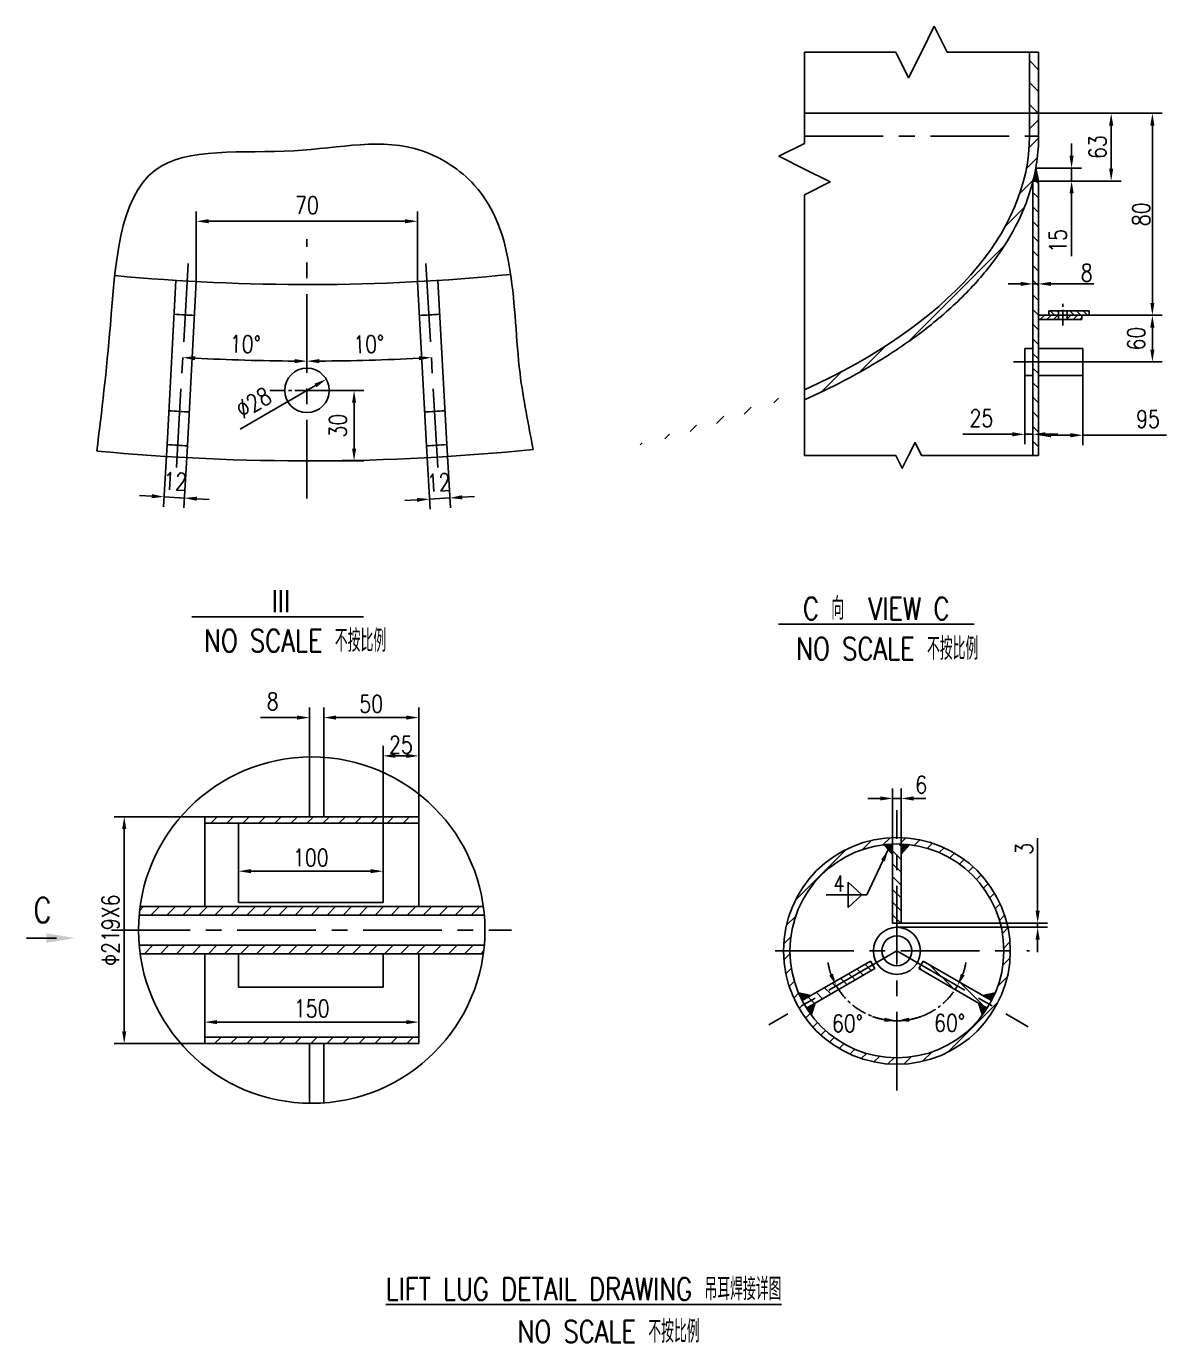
# Model space of a CAD drawing. Header units: millimetres. Extents: x 59416 to 141837, y 76647 to 89475.
# Drawn here: x 136289 to 138591, y 80340 to 82998 of the extents above; entities that cross this region are included whole.
import ezdxf
from ezdxf.enums import TextEntityAlignment as Align

# ---------------------------------------------------------------- set-up
doc = ezdxf.new("R2010")
doc.units = ezdxf.units.MM
doc.linetypes.add('CENTER', pattern=[50.8, 31.75, -6.35, 6.35, -6.35])
for name, color, linetype in [('1轮廓实线层', 7, 'Continuous'), ('2', 4, 'Continuous'), ('3中心线层', 1, 'CENTER'), ('5剖面线层', 2, 'Continuous'), ('7标注层', 4, 'Continuous'), ('DATA', 4, 'Continuous'), ('DIM', 4, 'Continuous')]:
    doc.layers.add(name, color=color, linetype=linetype)
doc.styles.add('TH_GBDIM', font='romans.shx', dxfattribs={"width": 0.8, "bigfont": 'gbcbig.shx'})
doc.dimstyles.new('TH_GBDIM', dxfattribs={"dimscale": 10, "dimtxt": 3.5, "dimasz": 2.5, "dimexe": 2, "dimexo": 0, "dimgap": 1.5, "dimtad": 1, "dimdec": 0, "dimzin": 0, "dimdsep": 46, "dimtxsty": 'TH_GBDIM', "dimcen": 2.5, "dimclrd": 130, "dimclre": 130, "dimclrt": 3, "dimadec": 0, "dimazin": 0, "dimtfac": 0.714286, "dimtdec": 0, "dimtmove": 0, "dimatfit": 3, "dimfxl": 1, "dimtzin": 0, "dimlwd": -1, "dimlwe": -1, "dimarcsym": 0})
pattern_1 = [(165, (147341.7047, 71433.9829), (-0.236664135, -0.883242576), [])]
pattern_2 = [(285, (141797.6236, 94029.8232), (0.883242576, 0.236664135), [])]
pattern_3 = [(135, (151092.5214, 77930.588), (0.64657844, 0.64657844), [])]
pattern_4 = [(45, (148337.66, 80585.974), (16.16446, -16.16446), [])]

# ---------------------------------------------------------------- blocks, each defined once
blk = doc.blocks.new('*D505')
at = {"layer": '3中心线层', "color": 130, "transparency": 16777216}
for start, end in [(340.1471, 350.2942), (270, 330), (249.7058, 259.8529)]:
    blk.add_arc((138046.8, 81131.5), 141.3, start, end, dxfattribs=at)
for points in [[(138183.5, 81081.7), (138176, 81085.2), (138169.2, 81060.8)], [(138022.3, 80996.5), (138021.5, 80988.2), (138046.8, 80990.1)]]:
    blk.add_solid(points, dxfattribs=at)
at = {"layer": 'Defpoints', "color": 0, "transparency": 16777216}
for p in [(138046.8, 81415.2), (138046.8, 81131.5), (138095.2, 80998.6), (138311.9, 80978.4), (138046.8, 80849.7)]:
    blk.add_point(p, dxfattribs=at)
at = {"layer": '3中心线层', "color": 3, "transparency": 16777216, "insert": (138153.2, 80986.1), "char_height": 35, "attachment_point": 5, "style": 'TH_GBDIM'}
blk.add_mtext('60°', dxfattribs=at)
blk = doc.blocks.new('*D506')
at = {"layer": '3中心线层', "color": 130, "transparency": 16777216}
for start, end in [(189.6851, 199.8425), (210, 270), (280.1575, 290.3149)]:
    blk.add_arc((138046.8, 81131.5), 141.2, start, end, dxfattribs=at)
for points in [[(137917.8, 81085.3), (137910.2, 81081.8), (137924.5, 81060.9)], [(138072.1, 80988.3), (138071.3, 80996.6), (138046.8, 80990.3)]]:
    blk.add_solid(points, dxfattribs=at)
at = {"layer": 'Defpoints', "color": 0, "transparency": 16777216}
for p in [(138046.8, 81415.2), (138046.8, 81131.5), (137788.4, 80982.3), (137998.5, 80998.8), (138046.8, 80849.7)]:
    blk.add_point(p, dxfattribs=at)
at = {"layer": '3中心线层', "color": 3, "transparency": 16777216, "insert": (137947, 80984.9), "char_height": 35, "attachment_point": 5, "style": 'TH_GBDIM'}
blk.add_mtext('60°', dxfattribs=at)
blk = doc.blocks.new('*D507')
at = {"layer": '1轮廓实线层', "color": 130, "transparency": 16777216}
for p, q in [((138038.2, 81347.3), (138038.2, 81459.2)), ((138055.4, 81347.3), (138055.4, 81459.2)), ((138013.2, 81439.2), (137988.2, 81439.2)), ((138038.2, 81439.2), (138055.4, 81439.2)), ((138080.4, 81439.2), (138105.4, 81439.2))]:
    blk.add_line(p, q, dxfattribs=at)
for points in [[(138013.2, 81443.3), (138013.2, 81435), (138038.2, 81439.2)], [(138080.4, 81443.3), (138080.4, 81435), (138055.4, 81439.2)]]:
    blk.add_solid(points, dxfattribs=at)
at = {"layer": 'Defpoints', "color": 0, "transparency": 16777216}
for p in [(138055.4, 81439.2), (138038.2, 81347.3), (138055.4, 81347.3)]:
    blk.add_point(p, dxfattribs=at)
at = {"layer": '1轮廓实线层', "color": 3, "transparency": 16777216, "insert": (138095.9, 81466.7), "char_height": 35, "attachment_point": 5, "style": 'TH_GBDIM'}
blk.add_mtext('6{}{}', dxfattribs=at)
blk = doc.blocks.new('*D508')
at = {"layer": '1轮廓实线层', "color": 130, "transparency": 16777216}
for p, q in [((138331, 81212.6), (138331, 81358.8)), ((138046.8, 81187.6), (138351, 81187.6)), ((138046.8, 81179), (138351, 81179)), ((138331, 81179), (138331, 81187.6)), ((138331, 81154), (138331, 81129))]:
    blk.add_line(p, q, dxfattribs=at)
for points in [[(138326.8, 81212.6), (138335.2, 81212.6), (138331, 81187.6)], [(138326.8, 81154), (138335.2, 81154), (138331, 81179)]]:
    blk.add_solid(points, dxfattribs=at)
at = {"layer": 'Defpoints', "color": 0, "transparency": 16777216}
for p in [(138046.8, 81187.6), (138046.8, 81179), (138331, 81179)]:
    blk.add_point(p, dxfattribs=at)
at = {"layer": '1轮廓实线层', "color": 3, "transparency": 16777216, "insert": (138303.5, 81337.4), "char_height": 35, "attachment_point": 5, "rotation": 90, "style": 'TH_GBDIM'}
blk.add_mtext('3{}{}', dxfattribs=at)
blk = doc.blocks.new('*D519')
at = {"layer": '1轮廓实线层', "color": 130, "transparency": 16777216}
blk.add_arc((136855.9, 86639.2), 4317, 267.0035, 269.6682, dxfattribs=at)
for points in [[(136630, 82323.9), (136630.5, 82332.2), (136605.3, 82329.4)], [(136830.9, 82326.4), (136830.9, 82318), (136855.9, 82322.1)]]:
    blk.add_solid(points, dxfattribs=at)
at = {"layer": 'Defpoints', "color": 0, "transparency": 16777216}
for p in [(136618, 82548.5), (136855.9, 82568.3), (136688.8, 82325.4), (136592.4, 82107.5), (136855.9, 82044.8)]:
    blk.add_point(p, dxfattribs=at)
at = {"layer": '1轮廓实线层', "color": 3, "transparency": 16777216, "insert": (136731.5, 82356.4), "char_height": 35, "attachment_point": 5, "rotation": 358.3359, "style": 'TH_GBDIM'}
blk.add_mtext('10%%D', dxfattribs=at)
blk = doc.blocks.new('*D520')
at = {"layer": '1轮廓实线层', "color": 130, "transparency": 16777216}
blk.add_arc((136855.9, 86639.2), 4317.1, 270.3318, 273.0048, dxfattribs=at)
for points in [[(136880.9, 82318), (136880.9, 82326.3), (136855.9, 82322.1)], [(137082, 82332.2), (137082.5, 82323.9), (137107.2, 82329.4)]]:
    blk.add_solid(points, dxfattribs=at)
at = {"layer": 'Defpoints', "color": 0, "transparency": 16777216}
for p in [(136855.9, 82568.3), (137094.4, 82548.6), (136939.7, 82322.9), (137120.1, 82107.5), (136855.9, 82044.8)]:
    blk.add_point(p, dxfattribs=at)
at = {"layer": '1轮廓实线层', "color": 3, "transparency": 16777216, "insert": (136980.7, 82356.4), "char_height": 35, "attachment_point": 5, "rotation": 1.6683, "style": 'TH_GBDIM'}
blk.add_mtext('10%%D', dxfattribs=at)
blk = doc.blocks.new('*D521')
at = {"layer": '1轮廓实线层', "color": 130, "transparency": 16777216}
for p, q in [((136632.6, 82482.7), (136632.6, 82624.5)), ((136657.6, 82604.5), (137054.2, 82604.5)), ((137079.2, 82482.7), (137079.2, 82624.5))]:
    blk.add_line(p, q, dxfattribs=at)
for points in [[(136657.6, 82608.7), (136657.6, 82600.4), (136632.6, 82604.5)], [(137054.2, 82608.7), (137054.2, 82600.4), (137079.2, 82604.5)]]:
    blk.add_solid(points, dxfattribs=at)
at = {"layer": 'Defpoints', "color": 0, "transparency": 16777216}
for p in [(137079.2, 82604.5), (136632.6, 82482.7), (137079.2, 82482.7)]:
    blk.add_point(p, dxfattribs=at)
at = {"layer": '1轮廓实线层', "color": 3, "transparency": 16777216, "insert": (136855.9, 82637), "char_height": 35, "attachment_point": 5, "style": 'TH_GBDIM'}
blk.add_mtext('70', dxfattribs=at)
blk = doc.blocks.new('*D522')
at = {"layer": '1轮廓实线层', "color": 130, "transparency": 16777216}
for p, q in [((136573.8, 82153.5), (136566.6, 82028.2)), ((136614.8, 82151.1), (136607.6, 82025.8)), ((136542.8, 82049.6), (136517.8, 82051)), ((136567.7, 82048.1), (136608.7, 82045.7)), ((136633.7, 82044.3), (136658.6, 82042.9))]:
    blk.add_line(p, q, dxfattribs=at)
for points in [[(136543, 82053.7), (136542.5, 82045.4), (136567.7, 82048.1)], [(136633.9, 82048.5), (136633.4, 82040.1), (136608.7, 82045.7)]]:
    blk.add_solid(points, dxfattribs=at)
at = {"layer": 'Defpoints', "color": 0, "transparency": 16777216}
for p in [(136573.8, 82153.5), (136614.8, 82151.1), (136608.7, 82045.7)]:
    blk.add_point(p, dxfattribs=at)
at = {"layer": '1轮廓实线层', "color": 3, "transparency": 16777216, "insert": (136590.1, 82079.4), "char_height": 35, "attachment_point": 5, "rotation": 356.68, "style": 'TH_GBDIM'}
blk.add_mtext('12', dxfattribs=at)
blk = doc.blocks.new('*D523')
at = {"layer": '1轮廓实线层', "color": 130, "transparency": 16777216}
for p, q in [((137097, 82151.1), (137104.4, 82023.5)), ((137138, 82153.5), (137145.4, 82025.9)), ((137078.3, 82042), (137053.3, 82040.6)), ((137103.2, 82043.5), (137144.3, 82045.8)), ((137169.2, 82047.3), (137194.2, 82048.7))]:
    blk.add_line(p, q, dxfattribs=at)
for points in [[(137078.1, 82046.2), (137078.5, 82037.9), (137103.2, 82043.5)], [(137169, 82051.5), (137169.5, 82043.1), (137144.3, 82045.8)]]:
    blk.add_solid(points, dxfattribs=at)
at = {"layer": 'Defpoints', "color": 0, "transparency": 16777216}
for p in [(137097, 82151.1), (137138, 82153.5), (137144.3, 82045.8)]:
    blk.add_point(p, dxfattribs=at)
at = {"layer": '1轮廓实线层', "color": 3, "transparency": 16777216, "insert": (137121.9, 82077.1), "char_height": 35, "attachment_point": 5, "rotation": 3.32, "style": 'TH_GBDIM'}
blk.add_mtext('12', dxfattribs=at)
blk = doc.blocks.new('*D492')
at = {"layer": '1轮廓实线层', "color": 130, "transparency": 16777216}
for p, q in [((138454.7, 82822.6), (138499.4, 82822.6)), ((138479.4, 82710.7), (138479.4, 82797.6)), ((138332.9, 82685.7), (138499.4, 82685.7))]:
    blk.add_line(p, q, dxfattribs=at)
for points in [[(138475.2, 82797.6), (138483.6, 82797.6), (138479.4, 82822.6)], [(138475.2, 82710.7), (138483.6, 82710.7), (138479.4, 82685.7)]]:
    blk.add_solid(points, dxfattribs=at)
at = {"layer": 'Defpoints', "color": 0, "transparency": 16777216}
for p in [(138454.7, 82822.6), (138479.4, 82822.6), (138332.9, 82685.7)]:
    blk.add_point(p, dxfattribs=at)
at = {"layer": '1轮廓实线层', "color": 3, "transparency": 16777216, "insert": (138451.9, 82754.2), "char_height": 35, "attachment_point": 5, "rotation": 90, "style": 'TH_GBDIM'}
blk.add_mtext('63', dxfattribs=at)
blk = doc.blocks.new('*D529')
at = {"layer": '1轮廓实线层', "color": 130, "transparency": 16777216}
for p, q in [((138399.5, 82736.7), (138399.5, 82761.7)), ((138327.2, 82711.7), (138419.5, 82711.7)), ((138399.5, 82711.7), (138399.5, 82685.7)), ((138332.9, 82685.7), (138419.5, 82685.7)), ((138399.5, 82660.7), (138399.5, 82534.1))]:
    blk.add_line(p, q, dxfattribs=at)
for points in [[(138395.4, 82736.7), (138403.7, 82736.7), (138399.5, 82711.7)], [(138395.4, 82660.7), (138403.7, 82660.7), (138399.5, 82685.7)]]:
    blk.add_solid(points, dxfattribs=at)
at = {"layer": 'Defpoints', "color": 0, "transparency": 16777216}
for p in [(138327.2, 82711.7), (138332.9, 82685.7), (138399.5, 82685.7)]:
    blk.add_point(p, dxfattribs=at)
at = {"layer": '1轮廓实线层', "color": 3, "transparency": 16777216, "insert": (138372, 82564.7), "char_height": 35, "attachment_point": 5, "rotation": 90, "style": 'TH_GBDIM'}
blk.add_mtext('15', dxfattribs=at)
blk = doc.blocks.new('*D530')
at = {"layer": '7标注层', "color": 130, "transparency": 16777216}
for p, q in [((138296.6, 82478), (138271.6, 82478)), ((138321.6, 82493.5), (138321.6, 82458)), ((138321.6, 82478), (138332.9, 82478)), ((138332.9, 82493.5), (138332.9, 82458)), ((138357.9, 82478), (138444.4, 82478))]:
    blk.add_line(p, q, dxfattribs=at)
for points in [[(138296.6, 82482.2), (138296.6, 82473.9), (138321.6, 82478)], [(138357.9, 82482.2), (138357.9, 82473.9), (138332.9, 82478)]]:
    blk.add_solid(points, dxfattribs=at)
at = {"layer": 'Defpoints', "color": 0, "transparency": 16777216}
for p in [(138321.6, 82493.5), (138321.6, 82478), (138332.9, 82493.5)]:
    blk.add_point(p, dxfattribs=at)
at = {"layer": '7标注层', "color": 3, "transparency": 16777216, "insert": (138430, 82500.5), "char_height": 35, "attachment_point": 5, "style": 'TH_GBDIM'}
blk.add_mtext('8', dxfattribs=at)
blk = doc.blocks.new('*D493')
at = {"layer": '7标注层', "color": 130, "transparency": 16777216}
for p, q in [((138332.9, 82822.6), (138582.6, 82822.6)), ((138562.6, 82797.6), (138562.6, 82439.8)), ((138435.3, 82414.8), (138582.6, 82414.8))]:
    blk.add_line(p, q, dxfattribs=at)
for points in [[(138558.4, 82797.6), (138566.7, 82797.6), (138562.6, 82822.6)], [(138558.4, 82439.8), (138566.7, 82439.8), (138562.6, 82414.8)]]:
    blk.add_solid(points, dxfattribs=at)
at = {"layer": 'Defpoints', "color": 0, "transparency": 16777216}
for p in [(138332.9, 82822.6), (138435.3, 82414.8), (138562.6, 82414.8)]:
    blk.add_point(p, dxfattribs=at)
at = {"layer": '7标注层', "color": 3, "transparency": 16777216, "insert": (138540.1, 82618.7), "char_height": 35, "attachment_point": 5, "rotation": 90, "style": 'TH_GBDIM'}
blk.add_mtext('80', dxfattribs=at)
blk = doc.blocks.new('*D531')
at = {"color": 130, "transparency": 16777216}
for p, q in [((138448, 82414.8), (138582.6, 82414.8)), ((138562.6, 82345.4), (138562.6, 82389.8)), ((138422.3, 82320.4), (138582.6, 82320.4))]:
    blk.add_line(p, q, dxfattribs=at)
for points in [[(138558.4, 82389.8), (138566.7, 82389.8), (138562.6, 82414.8)], [(138558.4, 82345.4), (138566.7, 82345.4), (138562.6, 82320.4)]]:
    blk.add_solid(points, dxfattribs=at)
at = {"layer": 'Defpoints', "color": 0, "transparency": 16777216}
for p in [(138448, 82414.8), (138562.6, 82414.8), (138422.3, 82320.4)]:
    blk.add_point(p, dxfattribs=at)
at = {"color": 3, "transparency": 16777216, "insert": (138530.1, 82367.6), "char_height": 35, "attachment_point": 5, "rotation": 90, "style": 'TH_GBDIM'}
blk.add_mtext('60', dxfattribs=at)
blk = doc.blocks.new('*D532')
at = {"color": 130, "transparency": 16777216}
for p, q in [((138305.1, 82292.9), (138305.1, 82154.4)), ((138321.6, 82292.9), (138321.6, 82154.4)), ((138280.1, 82174.4), (138179.8, 82174.4)), ((138321.6, 82174.4), (138305.1, 82174.4)), ((138346.6, 82174.4), (138371.6, 82174.4))]:
    blk.add_line(p, q, dxfattribs=at)
for points in [[(138280.1, 82178.6), (138280.1, 82170.2), (138305.1, 82174.4)], [(138346.6, 82178.6), (138346.6, 82170.2), (138321.6, 82174.4)]]:
    blk.add_solid(points, dxfattribs=at)
at = {"layer": 'Defpoints', "color": 0, "transparency": 16777216}
for p in [(138305.1, 82292.9), (138321.6, 82292.9), (138305.1, 82174.4)]:
    blk.add_point(p, dxfattribs=at)
at = {"color": 3, "transparency": 16777216, "insert": (138217.5, 82206.9), "char_height": 35, "attachment_point": 5, "style": 'TH_GBDIM'}
blk.add_mtext('25', dxfattribs=at)
blk = doc.blocks.new('*D533')
at = {"color": 130, "transparency": 16777216}
for p, q in [((138332.9, 82292.9), (138332.9, 82152.5)), ((138422.3, 82292.9), (138422.3, 82152.5)), ((138357.9, 82172.5), (138397.3, 82172.5)), ((138422.3, 82172.5), (138591.4, 82172.5))]:
    blk.add_line(p, q, dxfattribs=at)
for points in [[(138357.9, 82176.7), (138357.9, 82168.3), (138332.9, 82172.5)], [(138397.3, 82176.7), (138397.3, 82168.3), (138422.3, 82172.5)]]:
    blk.add_solid(points, dxfattribs=at)
at = {"layer": 'Defpoints', "color": 0, "transparency": 16777216}
for p in [(138332.9, 82292.9), (138422.3, 82292.9), (138332.9, 82172.5)]:
    blk.add_point(p, dxfattribs=at)
at = {"color": 3, "transparency": 16777216, "insert": (138553.8, 82205), "char_height": 35, "attachment_point": 5, "style": 'TH_GBDIM'}
blk.add_mtext('95', dxfattribs=at)
blk = doc.blocks.new('*D534')
at = {"color": 130, "transparency": 16777216}
for p, q in [((136649.6, 81402.2), (136467.1, 81402.2)), ((136487.1, 81377.2), (136487.1, 80969.3)), ((136649.6, 80944.3), (136467.1, 80944.3))]:
    blk.add_line(p, q, dxfattribs=at)
for points in [[(136482.9, 81377.2), (136491.3, 81377.2), (136487.1, 81402.2)], [(136482.9, 80969.3), (136491.3, 80969.3), (136487.1, 80944.3)]]:
    blk.add_solid(points, dxfattribs=at)
at = {"layer": 'Defpoints', "color": 0, "transparency": 16777216}
for p in [(136649.6, 81402.2), (136487.1, 80944.3), (136649.6, 80944.3)]:
    blk.add_point(p, dxfattribs=at)
at = {"color": 3, "transparency": 16777216, "insert": (136459.6, 81173.3), "char_height": 35, "attachment_point": 5, "rotation": 90, "style": 'TH_GBDIM'}
blk.add_mtext('Φ219X6{}{}', dxfattribs=at)
blk = doc.blocks.new('*D535')
at = {"layer": '1轮廓实线层', "color": 130, "transparency": 16777216}
for p, q in [((136649.6, 81074.9), (136649.6, 80967.6)), ((137081.6, 80944.3), (137081.6, 81007.6)), ((136674.6, 80987.6), (137056.6, 80987.6))]:
    blk.add_line(p, q, dxfattribs=at)
for points in [[(136674.6, 80991.8), (136674.6, 80983.5), (136649.6, 80987.6)], [(137056.6, 80991.8), (137056.6, 80983.5), (137081.6, 80987.6)]]:
    blk.add_solid(points, dxfattribs=at)
at = {"layer": 'Defpoints', "color": 0, "transparency": 16777216}
for p in [(136649.6, 81074.9), (137081.6, 80987.6), (137081.6, 80944.3)]:
    blk.add_point(p, dxfattribs=at)
at = {"layer": '1轮廓实线层', "color": 3, "transparency": 16777216, "insert": (136865.6, 81015.1), "char_height": 35, "attachment_point": 5, "style": 'TH_GBDIM'}
blk.add_mtext('{150}{}{}', dxfattribs=at)
blk = doc.blocks.new('*D536')
at = {"color": 130, "transparency": 16777216}
for p, q in [((136718, 81292.3), (136718, 81312.3)), ((137009.6, 81229.4), (137009.6, 81312.3)), ((136743, 81292.3), (136984.6, 81292.3))]:
    blk.add_line(p, q, dxfattribs=at)
for points in [[(136743, 81296.5), (136743, 81288.2), (136718, 81292.3)], [(136984.6, 81296.5), (136984.6, 81288.2), (137009.6, 81292.3)]]:
    blk.add_solid(points, dxfattribs=at)
at = {"layer": 'Defpoints', "color": 0, "transparency": 16777216}
for p in [(136718, 81292.3), (137009.6, 81292.3), (137009.6, 81229.4)]:
    blk.add_point(p, dxfattribs=at)
at = {"color": 3, "transparency": 16777216, "insert": (136863.8, 81319.8), "char_height": 35, "attachment_point": 5, "style": 'TH_GBDIM'}
blk.add_mtext('{100}{}{}', dxfattribs=at)
blk = doc.blocks.new('*D537')
at = {"layer": '1轮廓实线层', "color": 130, "transparency": 16777216}
for p, q in [((136889.9, 81521.7), (136889.9, 81622.5)), ((137081.6, 81402.2), (137081.6, 81622.5)), ((136914.9, 81602.5), (137056.6, 81602.5))]:
    blk.add_line(p, q, dxfattribs=at)
for points in [[(136914.9, 81606.6), (136914.9, 81598.3), (136889.9, 81602.5)], [(137056.6, 81606.6), (137056.6, 81598.3), (137081.6, 81602.5)]]:
    blk.add_solid(points, dxfattribs=at)
at = {"layer": 'Defpoints', "color": 0, "transparency": 16777216}
for p in [(137081.6, 81602.5), (136889.9, 81521.7), (137081.6, 81402.2)]:
    blk.add_point(p, dxfattribs=at)
at = {"layer": '1轮廓实线层', "color": 3, "transparency": 16777216, "insert": (136985.7, 81630), "char_height": 35, "attachment_point": 5, "style": 'TH_GBDIM'}
blk.add_mtext('50{}{}', dxfattribs=at)
blk = doc.blocks.new('*D538')
at = {"color": 130, "transparency": 16777216}
for p, q in [((137009.6, 81389.3), (137009.6, 81545.1)), ((137081.6, 81389.3), (137081.6, 81545.1)), ((137056.6, 81525.1), (137034.6, 81525.1))]:
    blk.add_line(p, q, dxfattribs=at)
for points in [[(137034.6, 81529.3), (137034.6, 81521), (137009.6, 81525.1)], [(137056.6, 81529.3), (137056.6, 81521), (137081.6, 81525.1)]]:
    blk.add_solid(points, dxfattribs=at)
at = {"layer": 'Defpoints', "color": 0, "transparency": 16777216}
for p in [(137009.6, 81525.1), (137009.6, 81389.3), (137081.6, 81389.3)]:
    blk.add_point(p, dxfattribs=at)
at = {"color": 3, "transparency": 16777216, "insert": (137045.6, 81547.6), "char_height": 35, "attachment_point": 5, "style": 'TH_GBDIM'}
blk.add_mtext('25{}{}', dxfattribs=at)
blk = doc.blocks.new('*D539')
at = {"color": 130, "transparency": 16777216}
for p, q in [((136861.1, 81518.3), (136861.1, 81622.5)), ((136836.1, 81602.5), (136762.4, 81602.5))]:
    blk.add_line(p, q, dxfattribs=at)
blk.add_solid([(136836.1, 81606.6), (136836.1, 81598.3), (136861.1, 81602.5)], dxfattribs=at)
at = {"layer": 'Defpoints', "color": 0, "transparency": 16777216}
for p in [(136861.1, 81602.5), (136889.9, 81602.5), (136861.1, 81518.3)]:
    blk.add_point(p, dxfattribs=at)
at = {"color": 3, "transparency": 16777216, "insert": (136786.8, 81635), "char_height": 35, "attachment_point": 5, "style": 'TH_GBDIM'}
blk.add_mtext('8', dxfattribs=at)
blk = doc.blocks.new('*D550')
at = {"color": 130, "transparency": 16777216}
blk.add_line((136721.1, 82184.8), (136873.2, 82273), dxfattribs=at)
blk.add_solid([(136871.1, 82276.6), (136875.3, 82269.4), (136894.8, 82285.5)], dxfattribs=at)
at = {"layer": 'Defpoints', "color": 0, "transparency": 16777216}
for p in [(136894.8, 82285.5), (136817, 82240.4)]:
    blk.add_point(p, dxfattribs=at)
at = {"color": 3, "transparency": 16777216, "insert": (136748.3, 82238.2), "char_height": 35, "attachment_point": 5, "rotation": 30.1046, "style": 'TH_GBDIM'}
blk.add_mtext('%%C28', dxfattribs=at)
blk = doc.blocks.new('*D551')
at = {"color": 130, "transparency": 16777216}
for p, q in [((136855.9, 82263), (136971.1, 82263)), ((136951.1, 82238), (136951.1, 82145.7)), ((136855.9, 82120.7), (136971.1, 82120.7))]:
    blk.add_line(p, q, dxfattribs=at)
for points in [[(136947, 82238), (136955.3, 82238), (136951.1, 82263)], [(136947, 82145.7), (136955.3, 82145.7), (136951.1, 82120.7)]]:
    blk.add_solid(points, dxfattribs=at)
at = {"layer": 'Defpoints', "color": 0, "transparency": 16777216}
for p in [(136855.9, 82263), (136855.9, 82120.7), (136951.1, 82120.7)]:
    blk.add_point(p, dxfattribs=at)
at = {"color": 3, "transparency": 16777216, "insert": (136918.6, 82191.8), "char_height": 35, "attachment_point": 5, "rotation": 90, "style": 'TH_GBDIM'}
blk.add_mtext('30', dxfattribs=at)

msp = doc.modelspace()

# ---------------------------------------------------------------- hatches: boundary and pattern name
at = {"layer": '5剖面线层'}
h = msp.add_hatch(dxfattribs=at)
h.set_pattern_fill('ANSI31', color=256, scale=9.874286, angle=90, style=0)
h.set_pattern_definition([(135, (132818.87, 81995.702), (-22.1684, -22.1684), [])])
h.paths.add_polyline_path([(138314.5, 82946.2), (138332.9, 82946.2), (138332.9, 82822.6), (138314.5, 82822.6)])
h = msp.add_hatch(dxfattribs=at)
h.set_pattern_fill('ANSI31', color=256, scale=8.228571, style=0)
h.set_pattern_definition([(45, (123267.393, 81894.63), (-18.47367, 18.47367), [])])
edge = h.paths.add_edge_path()
edge.add_ellipse((136932.1, 82776.6), major_axis=(1382.4, 0), ratio=0.5, start_angle=312.1919, end_angle=360)
edge.add_line((138314.5, 82776.6), (138332.9, 82776.6))
edge.add_spline(control_points=[(138332.9, 82776.6), (138332.9, 82759.2), (138331.7, 82741.9), (138328.6, 82720.3), (138327.9, 82716), (138327.2, 82711.7)], knot_values=[0, 0, 0, 0, 0.071481, 0.071481, 0.089257, 0.089257, 0.089257, 0.089257], degree=3, periodic=0)
edge.add_spline(control_points=[(138327.2, 82711.7), (138325.6, 82703), (138323.7, 82694.4), (138321.6, 82685.7)], knot_values=[0.089257, 0.089257, 0.089257, 0.089257, 0.125213, 0.125213, 0.125213, 0.125213], degree=3, periodic=0)
edge.add_spline(control_points=[(138321.6, 82685.7), (138320.5, 82681.5), (138319.3, 82677.2), (138313.2, 82655.9), (138307.1, 82638.9), (138288.5, 82596.3), (138274.5, 82570.9), (138241, 82521.2), (138221.7, 82496.9), (138177.9, 82449.7), (138153.5, 82426.7), (138099.9, 82382.5), (138070.8, 82361.1), (138008.1, 82320.3), (137974.6, 82300.7), (137913.9, 82269), (137887.7, 82256.4), (137860.6, 82244.2)], knot_values=[0.125213, 0.125213, 0.125213, 0.125213, 0.142962, 0.142962, 0.214444, 0.214444, 0.324299, 0.324299, 0.434155, 0.434155, 0.544011, 0.544011, 0.653867, 0.653867, 0.763723, 0.763723, 0.841723, 0.841723, 0.841723, 0.841723], degree=3, periodic=0)
edge.add_line((137860.6, 82244.2), (137860.6, 82264.5))
h.paths.add_polyline_path([(138314.5, 82822.6), (138332.9, 82822.6), (138332.9, 82776.6), (138314.5, 82776.6)])
h = msp.add_hatch(dxfattribs=at)
h.set_pattern_fill('ANSI31', color=256, scale=0.082286, style=0)
h.set_pattern_definition([(45, (136266.66113, 81766.10968), (-0.184736697, 0.184736697), [])])
edge = h.paths.add_edge_path()
edge.add_spline(control_points=[(138321.6, 82685.7), (138323.7, 82694.4), (138325.6, 82703), (138327.2, 82711.7)], knot_values=[0.089257, 0.089257, 0.089257, 0.089257, 0.125213, 0.125213, 0.125213, 0.125213], degree=3, periodic=0)
edge.add_line((138327.2, 82711.7), (138332.9, 82685.7))
edge.add_line((138332.9, 82685.7), (138321.6, 82685.7))
h = msp.add_hatch(dxfattribs=at)
h.set_pattern_fill('ANSI31', color=256, scale=6.582857, angle=90, style=0)
h.set_pattern_definition([(135, (123361.272, 72912.786), (-14.778936, -14.778936), [])])
h.paths.add_polyline_path([(138332.9, 82131.8), (138321.6, 82131.8), (138321.6, 82685.7), (138332.9, 82685.7)])
h = msp.add_hatch(dxfattribs=at)
h.set_pattern_fill('ANSI31', color=256, scale=2.962286, style=0)
h.set_pattern_definition([(45, (112138.633, 60930.305), (-6.650521, 6.650521), [])])
h.paths.add_polyline_path([(138420.3, 82414.8), (138420.3, 82405.9), (138390.7, 82405.9), (138390.7, 82414.8)])
h.paths.add_polyline_path([(138332.9, 82405.9), (138332.9, 82414.8), (138372.9, 82414.8), (138372.9, 82405.9)])
h = msp.add_hatch(dxfattribs=at)
h.set_pattern_fill('ANSI31', color=256, scale=2.962286, angle=90, style=0)
h.set_pattern_definition([(135, (112138.633, 60930.305), (-6.650521, -6.650521), [])])
h.paths.add_polyline_path([(138435.3, 82423.7), (138435.3, 82414.8), (138390.7, 82414.8), (138390.7, 82423.7)])
h.paths.add_polyline_path([(138353.7, 82414.8), (138353.7, 82423.7), (138372.9, 82423.7), (138372.9, 82414.8)])
h = msp.add_hatch(dxfattribs=at)
h.set_pattern_fill('ANSI31', color=256, scale=7.2, angle=90, style=0)
h.set_pattern_definition(pattern_4)
h.paths.add_polyline_path([(137081.6, 81402.2), (136649.6, 81402.2), (136649.6, 81389.3), (137081.6, 81389.3)])
h.paths.add_polyline_path([(137081.6, 80957.3), (136649.6, 80957.3), (136649.6, 80944.3), (137081.6, 80944.3)])
h = msp.add_hatch(dxfattribs=at)
h.set_pattern_fill('ANSI31', color=256, scale=7.2, style=0)
h.set_pattern_definition([(45, (124059.396, 80544.178), (-16.16446, 16.16446), [])])
h.paths.add_polyline_path([(138046.8, 81347.5), (138046.8, 81360.4, 0.414214), (137817.8, 81131.5), (137830.8, 81131.5, -0.414214)])
h.paths.add_polyline_path([(137830.8, 81131.5), (137817.8, 81131.5, 0.131652), (137848.5, 81017), (137859.7, 81023.5, -0.131652)])
h.paths.add_polyline_path([(137859.7, 81023.5), (137848.5, 81017, 0.267949), (138046.8, 80902.5), (138046.8, 80915.5, -0.267949)])
h.paths.add_polyline_path([(138245.1, 81017), (138233.9, 81023.5, -0.267949), (138046.8, 80915.5), (138046.8, 80902.5, 0.267949)])
h.paths.add_polyline_path([(138275.8, 81131.5), (138262.8, 81131.5, -0.131652), (138233.9, 81023.5), (138245.1, 81017, 0.131652)])
h.paths.add_polyline_path([(138046.8, 81360.4), (138046.8, 81347.5, -0.414214), (138262.8, 81131.5), (138275.8, 81131.5, 0.414214)])
h = msp.add_hatch(dxfattribs=at)
h.set_pattern_fill('ANSI31', color=256, scale=5.76, angle=90, style=0)
h.set_pattern_definition([(135, (124059.396, 80544.178), (-12.931569, -12.931569), [])])
h.paths.add_polyline_path([(138055.4, 81347.3, 0.010003), (138046.8, 81347.5), (138046.8, 81187.6), (138055.4, 81187.6)])
h.paths.add_polyline_path([(138046.8, 81347.5, 0.010003), (138038.2, 81347.3), (138038.2, 81187.6), (138046.8, 81187.6)])
h.paths.add_polyline_path([(137998.2, 81103.4), (137993.9, 81110.9), (137855.6, 81031, 0.010003), (137859.7, 81023.5)])
h.paths.add_polyline_path([(138002.5, 81095.9), (137998.2, 81103.4), (137859.7, 81023.5, 0.010003), (137864.2, 81016.1)])
h.paths.add_polyline_path([(138099.8, 81110.9), (138095.4, 81103.4), (138233.9, 81023.5, 0.010003), (138238, 81031)])
h.paths.add_polyline_path([(138095.4, 81103.4), (138091.1, 81095.9), (138229.4, 81016.1, 0.010003), (138233.9, 81023.5)])
h = msp.add_hatch(dxfattribs=at)
h.set_pattern_fill('ANSI31', color=256, scale=0.288, style=0)
h.set_pattern_definition(pattern_3)
h.paths.add_polyline_path([(138020.9, 81345.9, -0.020072), (138038.2, 81347.3), (138038.2, 81326.8)])
h = msp.add_hatch(dxfattribs=at)
h.set_pattern_fill('ANSI31', color=256, scale=0.288, style=0)
h.set_pattern_definition(pattern_3)
h.paths.add_polyline_path([(138072.7, 81345.9, 0.020072), (138055.4, 81347.3), (138055.4, 81326.8)])
h = msp.add_hatch(dxfattribs=at)
h.set_pattern_fill('ANSI31', color=256, scale=7.2, angle=90, style=0)
h.set_pattern_definition(pattern_4)
h.paths.add_polyline_path([(137211.9, 81220.8), (136519.3, 81220.8, 0.012438), (136517.3, 81203.5), (137213.8, 81203.5, 0.012438)])
h.paths.add_polyline_path([(137213.8, 81143), (136517.3, 81143, 0.012438), (136519.3, 81125.7), (137211.9, 81125.7, 0.012438)])
h = msp.add_hatch(dxfattribs=at)
h.set_pattern_fill('ANSI31', color=256, scale=0.288, angle=120, style=0)
h.set_pattern_definition(pattern_1)
h.paths.add_polyline_path([(137848.1, 81046.7, 0.020072), (137855.6, 81031), (137873.3, 81041.3)])
h = msp.add_hatch(dxfattribs=at)
h.set_pattern_fill('ANSI31', color=256, scale=0.288, angle=-120, style=0)
h.set_pattern_definition(pattern_2)
h.paths.add_polyline_path([(138238, 81031, 0.020072), (138245.5, 81046.7), (138220.3, 81041.3)])
h = msp.add_hatch(dxfattribs=at)
h.set_pattern_fill('ANSI31', color=256, scale=0.288, angle=120, style=0)
h.set_pattern_definition(pattern_1)
h.paths.add_polyline_path([(137864.2, 81016.1, 0.020072), (137874.1, 81001.8), (137881.9, 81026.3)])
h = msp.add_hatch(dxfattribs=at)
h.set_pattern_fill('ANSI31', color=256, scale=0.288, angle=-120, style=0)
h.set_pattern_definition(pattern_2)
h.paths.add_polyline_path([(138219.6, 81001.8, 0.020072), (138229.4, 81016.1), (138211.7, 81026.3)])

# ---------------------------------------------------------------- linework, layer by layer
for p, q in [((136591.6, 82484.9), (136573.8, 82153.5)), ((136632.6, 82482.7), (136614.8, 82151.1)), ((137079.2, 82482.7), (137097, 82151.1)), ((137120.2, 82484.9), (137138, 82153.5)), ((138305.1, 82347.9), (138321.6, 82347.9)), ((138305.1, 82347.9), (138305.1, 82292.9)), ((138332.9, 82347.9), (138422.3, 82347.9)), ((138422.3, 82347.9), (138422.3, 82292.9)), ((138305.1, 82292.9), (138321.6, 82292.9)), ((138332.9, 82292.9), (138422.3, 82292.9))]:
    msp.add_line(p, q)
msp.add_circle((136855.9, 82263), 44.9)
for centre, radius, start, end in [((136872.3, 86943.4), 4535.6, 266.4063, 266.9252), ((136839.6, 86943.4), 4535.6, 273.0748, 273.5937), ((136872.3, 86943.4), 4730.7, 266.4277, 266.9252), ((136839.6, 86943.4), 4730.7, 273.0748, 273.5723), ((136872.3, 86943.4), 4799.2, 266.4348, 266.9252), ((136839.6, 86943.4), 4799.2, 273.0748, 273.5652)]:
    msp.add_arc(centre, radius, start, end)
at = {"layer": '1轮廓实线层'}
for p, q in [((138314.5, 82946.2), (138314.5, 82822.6)), ((138332.9, 82946.2), (138332.9, 82822.6)), ((137860.6, 82822.6), (138332.9, 82822.6)), ((138314.5, 82822.6), (138314.5, 82776.6)), ((138332.9, 82822.6), (138332.9, 82776.6)), ((138332.9, 82685.7), (138327.1, 82711.9)), ((138321.6, 82685.7), (138332.9, 82685.7)), ((138321.6, 82685.7), (138321.6, 82131.8)), ((138332.9, 82685.7), (138332.9, 82131.8)), ((138332.9, 82414.8), (138435.3, 82414.8)), ((138353.7, 82414.8), (138353.7, 82423.7)), ((138353.7, 82423.7), (138435.3, 82423.7)), ((138372.9, 82405.9), (138372.9, 82423.7)), ((138390.7, 82405.9), (138390.7, 82423.7)), ((138420.3, 82414.8), (138420.3, 82405.9)), ((138435.3, 82423.7), (138435.3, 82414.8)), ((138332.9, 82405.9), (138420.3, 82405.9)), ((136861.1, 81402.2), (136861.1, 81518.3)), ((136889.9, 81402.2), (136889.9, 81521.7)), ((136649.6, 81402.2), (136649.6, 81220.8)), ((136649.6, 81402.2), (137081.6, 81402.2)), ((136649.6, 81389.3), (137081.6, 81389.3)), ((136718, 81389.3), (136718, 81229.4)), ((137009.6, 81389.3), (137009.6, 81229.4)), ((137081.6, 81402.2), (137081.6, 81220.8)), ((138020.9, 81345.9), (138038.2, 81326.8)), ((138038.2, 81187.6), (138038.2, 81347.3)), ((138055.4, 81187.6), (138055.4, 81347.3)), ((138072.7, 81345.9), (138055.4, 81326.8)), ((136519.3, 81220.8), (137211.9, 81220.8)), ((136718, 81229.4), (137009.6, 81229.4)), ((136517.3, 81203.5), (137213.8, 81203.5)), ((138038.2, 81187.6), (138055.4, 81187.6)), ((136517.3, 81143), (137213.8, 81143)), ((136519.3, 81125.7), (137211.9, 81125.7)), ((136649.6, 81125.7), (136649.6, 80944.3)), ((136718, 81125.7), (136718, 81057.9)), ((137009.6, 81125.7), (137009.6, 81057.9)), ((137081.6, 81125.7), (137081.6, 80944.3)), ((137993.9, 81110.9), (137855.6, 81031)), ((138002.5, 81095.9), (137864.2, 81016.1)), ((138002.5, 81095.9), (137993.9, 81110.9)), ((138099.8, 81110.9), (138091.1, 81095.9)), ((138091.1, 81095.9), (138229.4, 81016.1)), ((138099.8, 81110.9), (138238, 81031)), ((137009.6, 81057.9), (136718, 81057.9)), ((137848.1, 81046.7), (137873.3, 81041.3)), ((138245.5, 81046.7), (138220.3, 81041.3)), ((137874.1, 81001.8), (137881.9, 81026.3)), ((138219.6, 81001.8), (138211.7, 81026.3)), ((136649.6, 80957.3), (137081.6, 80957.3)), ((136649.6, 80944.3), (137081.6, 80944.3)), ((136861.1, 80944.3), (136861.1, 80823.7)), ((136889.9, 80944.3), (136889.9, 80824.8))]:
    msp.add_line(p, q, dxfattribs=at)
for radius in [229, 216, 47.5, 30.2]:
    msp.add_circle((138046.8, 81131.5), radius, dxfattribs=at)
for radius, start, end in [(4162.5, 264.6525, 275.6704), (4518.5, 264.6119, 275.8023)]:
    msp.add_arc((136855.9, 86639.2), radius, start, end, dxfattribs=at)
at = {"layer": '1轮廓实线层', "extrusion": (0, 0, -1)}
msp.add_ellipse((136932.1, 82776.6), major_axis=(1382.4, 0), ratio=0.5, start_param=0, end_param=0.834409, dxfattribs=at)
at = {"layer": '1轮廓实线层'}
msp.add_open_spline([(138332.9, 82776.6), (138332.9, 82759.2), (138331.7, 82741.9), (138326.8, 82707.3), (138323, 82690.1), (138313.2, 82655.9), (138307.1, 82638.9), (138288.5, 82596.3), (138274.5, 82570.9), (138241, 82521.2), (138221.7, 82496.9), (138177.9, 82449.7), (138153.5, 82426.7), (138099.9, 82382.5), (138070.8, 82361.1), (138008.1, 82320.3), (137974.6, 82300.7), (137913.9, 82269), (137887.7, 82256.4), (137860.6, 82244.2)], degree=3, knots=[0, 0, 0, 0, 0.0714812, 0.0714812, 0.1429624, 0.1429624, 0.2144436, 0.2144436, 0.3242995, 0.3242995, 0.4341554, 0.4341554, 0.5440113, 0.5440113, 0.6538672, 0.6538672, 0.7637231, 0.7637231, 0.8417233, 0.8417233, 0.8417233, 0.8417233], dxfattribs=at)
at = {"layer": '2', "ltscale": 20}
msp.add_circle((136865.6, 81173.3), 349.6, dxfattribs=at)
msp.add_open_spline([(136431.6, 82140.7), (136441.7, 82220.1), (136463.9, 82407.7), (136481.7, 82771.9), (136830.9, 82727.9), (137049.1, 82785), (137284.3, 82630.6), (137265.4, 82373.3), (137303.2, 82194), (137312.7, 82143.9)], degree=3, knots=[20.455004, 20.455004, 20.455004, 20.455004, 94.03229, 189.075842, 271.814935, 347.441754, 384.309594, 498.547399, 543.496147, 543.496147, 543.496147, 543.496147], dxfattribs=at)
at = {"layer": '3中心线层', "ltscale": 5}
for p, q in [((137860.6, 82776.6), (138332.9, 82776.6)), ((136592.4, 82107.5), (136618, 82548.5)), ((136855.9, 82044.8), (136855.9, 82568.3)), ((137120.1, 82107.5), (137094.4, 82548.6)), ((138282.4, 82320.4), (138422.3, 82320.4)), ((138046.8, 80849.7), (138046.8, 81415.2)), ((136461.4, 81173.3), (137269.1, 81173.3)), ((138046.8, 81131.5), (137788.4, 80982.3)), ((137800.9, 81131.5), (138314.7, 81131.5)), ((138046.8, 81131.5), (138311.9, 80978.4))]:
    msp.add_line(p, q, dxfattribs=at)
at = {"layer": '3中心线层'}
for p, q in [((138381.8, 82393.8), (138381.8, 82437.7)), ((136780.7, 82263), (136951.4, 82263))]:
    msp.add_line(p, q, dxfattribs=at)
at = {"layer": '7标注层'}
for p, q in [((138122.4, 82998.1), (138148.3, 82946.2)), ((138044.6, 82946.2), (137860.6, 82946.2)), ((137860.6, 82946.2), (137860.6, 82761.6)), ((138332.9, 82946.2), (138148.3, 82946.2)), ((137860.6, 82657.9), (137860.6, 82131.8)), ((138044.6, 82131.8), (137860.6, 82131.8)), ((138332.9, 82131.8), (138096.5, 82131.8))]:
    msp.add_line(p, q, dxfattribs=at)
for points in [[(138122.4, 82998.1), (138096.5, 82946.2), (138070.5, 82894.4), (138044.6, 82946.2)], [(137860.6, 82761.6), (137808.7, 82735.7), (137860.6, 82709.8), (137912.4, 82683.8), (137860.6, 82657.9)], [(138096.5, 82131.8), (138083.5, 82157.7), (138070.5, 82131.8), (138057.6, 82105.9), (138044.6, 82131.8)]]:
    msp.add_lwpolyline(points, dxfattribs=at)
at = {"layer": 'DIM'}
for p, q in [((137948.8, 81244.6), (137948.8, 81270.1)), ((137948.8, 81270.1), (137975.8, 81244.6)), ((137986.3, 81244.6), (137904, 81244.6)), ((137948.8, 81219), (137975.8, 81244.6)), ((137948.8, 81244.6), (137948.8, 81219)), ((136289.5, 81157.3), (136350.3, 81157.3))]:
    msp.add_line(p, q, dxfattribs=at)
msp.add_solid([(136329.9, 81147.7), (136329.9, 81166.9), (136387.5, 81157.3)], dxfattribs=at)

# ---------------------------------------------------------------- texts
at = {"layer": 'DATA', "style": 'TH_GBDIM', "width": 0.8}
for s, p in [('%%U      III      ', (136623.9, 81815)), ('%%u  C 向  VIEW C  ', (137807.9, 81800.1)), ('NO SCALE 不按比例', (136648.4, 81735.2)), ('NO SCALE 不按比例', (137843.7, 81719.2)), ('%%ULIFT LUG DETAIL DRAWING 吊耳焊接详图', (137015, 80426.2)), ('NO SCALE 不按比例', (137281.2, 80340.5))]:
    msp.add_text(s, height=45, dxfattribs=at).set_placement(p)
at = {"layer": 'DIM', "linetype": 'Continuous', "style": 'TH_GBDIM', "width": 0.8}
msp.add_text('4', height=32.4, dxfattribs=at).set_placement((137918.9, 81283.4), align=Align.TOP_LEFT)
at = {"layer": 'DIM', "style": 'TH_GBDIM', "width": 0.8}
msp.add_text('C', height=50.4, dxfattribs=at).set_placement((136304.1, 81188.6))

# ---------------------------------------------------------------- dimensions: what is measured, and where the dimension line sits
for base, p1, p2, angle, text, picture, middle in [((138562.6, 82414.8), (138422.3, 82320.4), (138448, 82414.8), 90, '60', '*D531', (138562.6, 82367.6)), ((138332.9, 82172.5), (138422.3, 82292.9), (138332.9, 82292.9), 180, '95', '*D533', (138553.8, 82172.5))]:
    dim = msp.add_linear_dim(base=base, p1=p1, p2=p2, angle=angle, text=text, dimstyle='TH_GBDIM')
    dim.commit()
    dim.dimension.update_dxf_attribs({"geometry": picture, "text_midpoint": middle, "dimtype": 160})
dim = msp.add_diameter_dim_2p(p1=(136817, 82240.4), p2=(136894.8, 82285.5), text='%%C28', dimstyle='TH_GBDIM')
dim.commit()
dim.dimension.update_dxf_attribs({"geometry": '*D550', "text_midpoint": (136764.6, 82210), "dimtype": 163})
for base, p1, p2, angle, text, picture, middle in [((138305.1, 82174.4), (138321.6, 82292.9), (138305.1, 82292.9), 180, '25', '*D532', (138217.5, 82206.9)), ((136951.1, 82120.7), (136855.9, 82263), (136855.9, 82120.7), 90, '30', '*D551', (136918.6, 82191.8))]:
    dim = msp.add_linear_dim(base=base, p1=p1, p2=p2, angle=angle, text=text, dimstyle='TH_GBDIM')
    dim.commit()
    dim.dimension.update_dxf_attribs({"geometry": picture, "text_midpoint": middle})
dim = msp.add_linear_dim(base=(136861.1, 81602.5), p1=(136889.9, 81602.5), p2=(136861.1, 81518.3), angle=180, text='8', dimstyle='TH_GBDIM', override={"dimgap": 1.5, "dimtad": 1, "dimjust": 2, "dimdec": 0, "dimlfac": 1, "dimse1": 1, "dimse2": 0, "dimsd1": 1, "dimsd2": 0})
dim.commit()
dim.dimension.update_dxf_attribs({"geometry": '*D539', "text_midpoint": (136786.8, 81635)})
dim = msp.add_linear_dim(base=(137009.6, 81525.1), p1=(137081.6, 81389.3), p2=(137009.6, 81389.3), angle=180, text='25{}{}', dimstyle='TH_GBDIM', override={"dimgap": 0.5})
dim.commit()
dim.dimension.update_dxf_attribs({"geometry": '*D538', "text_midpoint": (137045.6, 81525.1), "dimtype": 160})
dim = msp.add_aligned_dim(p1=(136649.6, 81402.2), p2=(136649.6, 80944.3), distance=-162.5, text='Φ219X6{}{}', dimstyle='TH_GBDIM', override={"dimgap": 1})
dim.commit()
dim.dimension.update_dxf_attribs({"geometry": '*D534', "text_midpoint": (136459.6, 81173.3)})
dim = msp.add_linear_dim(base=(137009.6, 81292.3), p1=(136718, 81292.3), p2=(137009.6, 81229.4), text='{100}{}{}', dimstyle='TH_GBDIM', override={"dimgap": 1, "dimtad": 1, "dimjust": 0, "dimdec": 0, "dimlfac": 1, "dimtxsty": 'TH_GBDIM', "dimse1": 0, "dimse2": 0, "dimsd1": 0, "dimsd2": 0})
dim.commit()
dim.dimension.update_dxf_attribs({"geometry": '*D536', "text_midpoint": (136863.8, 81319.8)})
at = {"layer": '1轮廓实线层'}
dim = msp.add_linear_dim(base=(138479.4, 82822.6), p1=(138332.9, 82685.7), p2=(138454.7, 82822.6), angle=90, text='63', dimstyle='TH_GBDIM', override={"dimgap": 1, "dimtad": 1, "dimjust": 0, "dimdec": 0, "dimlfac": 1, "dimse1": 0, "dimse2": 0, "dimsd1": 0, "dimsd2": 0}, dxfattribs=at)
dim.commit()
dim.dimension.update_dxf_attribs({"geometry": '*D492', "text_midpoint": (138451.9, 82754.2)})
for base, p1, p2, text, picture, middle in [((138399.5, 82685.7), (138327.2, 82711.7), (138332.9, 82685.7), '15', '*D529', (138399.5, 82564.7)), ((138331, 81179), (138046.8, 81187.6), (138046.8, 81179), '3{}{}', '*D508', (138331, 81337.4))]:
    dim = msp.add_linear_dim(base=base, p1=p1, p2=p2, angle=90, text=text, dimstyle='TH_GBDIM', override={"dimgap": 1}, dxfattribs=at)
    dim.commit()
    dim.dimension.update_dxf_attribs({"geometry": picture, "text_midpoint": middle, "dimtype": 160})
for base, p1, p2, text, override, picture, middle in [((137079.2, 82604.5), (136632.6, 82482.7), (137079.2, 82482.7), '70', {"dimtxsty": 'TH_GBDIM'}, '*D521', (136855.9, 82604.5)), ((138055.4, 81439.2), (138038.2, 81347.3), (138055.4, 81347.3), '6{}{}', {"dimgap": 1, "dimtoh": 1, "dimtxsty": 'TH_GBDIM', "dimtmove": 1}, '*D507', (138095.9, 81439.2))]:
    dim = msp.add_linear_dim(base=base, p1=p1, p2=p2, text=text, dimstyle='TH_GBDIM', override=override, dxfattribs=at)
    dim.commit()
    dim.dimension.update_dxf_attribs({"geometry": picture, "text_midpoint": middle, "dimtype": 160})
for base, line1, line2, picture, middle in [((136688.8, 82325.4), ((136855.9, 82044.8), (136855.9, 82568.3)), ((136592.4, 82107.5), (136618, 82548.5)), '*D519', (136730.6, 82324)), ((136939.7, 82322.9), ((137120.1, 82107.5), (137094.4, 82548.6)), ((136855.9, 82044.8), (136855.9, 82568.3)), '*D520', (136981.6, 82323.9))]:
    dim = msp.add_angular_dim_2l(base=base, line1=line1, line2=line2, text='10%%D', dimstyle='TH_GBDIM', override={"dimgap": 1.5, "dimtad": 1, "dimjust": 0, "dimtxsty": 'TH_GBDIM', "dimse1": 0, "dimse2": 0, "dimsd1": 0, "dimsd2": 0, "dimadec": 0}, dxfattribs=at)
    dim.commit()
    dim.dimension.update_dxf_attribs({"geometry": picture, "text_midpoint": middle, "dimtype": 162})
for base, p1, p2, angle, picture, middle in [((136608.7, 82045.7), (136573.8, 82153.5), (136614.8, 82151.1), 356.68, '*D522', (136588.2, 82046.9)), ((137144.3, 82045.8), (137097, 82151.1), (137138, 82153.5), 3.32, '*D523', (137123.8, 82044.7))]:
    dim = msp.add_linear_dim(base=base, p1=p1, p2=p2, angle=angle, text='12', dimstyle='TH_GBDIM', dxfattribs=at)
    dim.commit()
    dim.dimension.update_dxf_attribs({"geometry": picture, "text_midpoint": middle, "dimtype": 161})
for base, p1, p2, text, override, picture, middle in [((137081.6, 81602.5), (136889.9, 81521.7), (137081.6, 81402.2), '50{}{}', {"dimgap": 1, "dimtoh": 1, "dimtxsty": 'TH_GBDIM', "dimtmove": 1}, '*D537', (136985.7, 81630)), ((137081.6, 80987.6), (136649.6, 81074.9), (137081.6, 80944.3), '{150}{}{}', {"dimgap": 1, "dimtoh": 1, "dimtmove": 1}, '*D535', (136865.6, 81015.1))]:
    dim = msp.add_linear_dim(base=base, p1=p1, p2=p2, text=text, dimstyle='TH_GBDIM', override=override, dxfattribs=at)
    dim.commit()
    dim.dimension.update_dxf_attribs({"geometry": picture, "text_midpoint": middle})
at = {"layer": '3中心线层'}
for base, line2, picture, middle in [((137998.5, 80998.8), ((138046.8, 81131.5), (137788.4, 80982.3)), '*D506', (137947, 80984.9)), ((138095.2, 80998.6), ((138046.8, 81131.5), (138311.9, 80978.4)), '*D505', (138153.2, 80986.1))]:
    dim = msp.add_angular_dim_2l(base=base, line1=((138046.8, 80849.7), (138046.8, 81415.2)), line2=line2, dimstyle='TH_GBDIM', override={"dimgap": 1, "dimtoh": 1, "dimtmove": 1}, dxfattribs=at)
    dim.commit()
    dim.dimension.update_dxf_attribs({"geometry": picture, "text_midpoint": middle, "dimtype": 162})
at = {"layer": '7标注层'}
dim = msp.add_linear_dim(base=(138562.6, 82414.8), p1=(138332.9, 82822.6), p2=(138435.3, 82414.8), angle=90, text='80', dimstyle='TH_GBDIM', override={"dimgap": 0.5, "dimtad": 1, "dimjust": 0, "dimdec": 0, "dimlfac": 1, "dimse1": 0, "dimse2": 0, "dimsd1": 0, "dimsd2": 0}, dxfattribs=at)
dim.commit()
dim.dimension.update_dxf_attribs({"geometry": '*D493', "text_midpoint": (138540.1, 82618.7)})
dim = msp.add_linear_dim(base=(138321.6, 82478), p1=(138332.9, 82493.5), p2=(138321.6, 82493.5), angle=180, text='8', dimstyle='TH_GBDIM', override={"dimgap": 0.5, "dimtad": 1, "dimjust": 0, "dimdec": 0, "dimlfac": 1, "dimse1": 0, "dimse2": 0, "dimsd1": 0, "dimsd2": 0}, dxfattribs=at)
dim.commit()
dim.dimension.update_dxf_attribs({"geometry": '*D530', "text_midpoint": (138430, 82478), "dimtype": 160})

# ---------------------------------------------------------------- leaders
at = {"layer": '1轮廓实线层'}
msp.add_leader([(138029.5, 81336.4), (137986.3, 81244.6)], dimstyle='TH_GBDIM', override={"dimgap": 1.5, "dimtad": 0, "dimtxsty": 'TH_GBDIM'}, dxfattribs=at)

doc.saveas('drawing.dxf')
